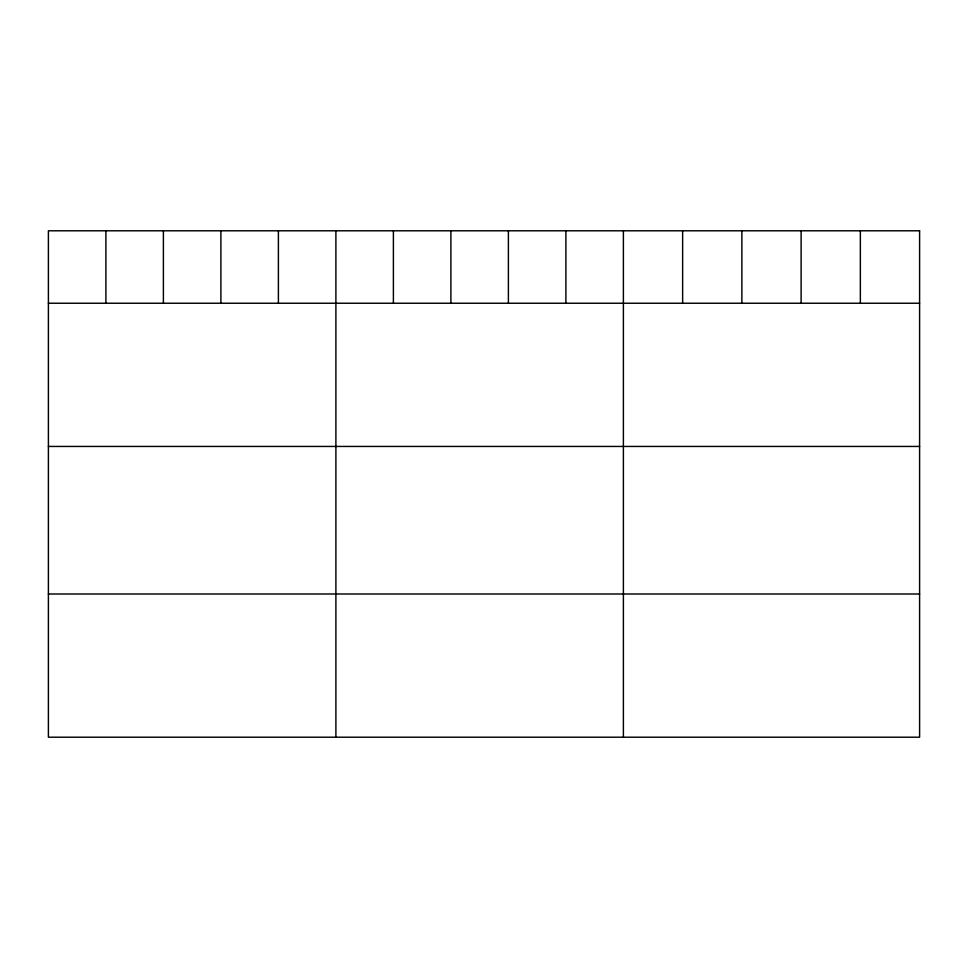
<?xml version="1.0" encoding="UTF-8"?>
<svg xmlns="http://www.w3.org/2000/svg" width="968" height="968" viewBox="0 0 968 968"><rect width="100%" height="100%" fill="white"/><g stroke="black" fill="none" stroke-linecap="round" stroke-linejoin="round"><path stroke-width="1.45" d="M48.4 303.238L919.6 303.238M48.4 446.442L919.6 446.442M48.4 594.001L919.6 594.001M860.358 230.795L860.358 303.238M801.117 230.795L801.117 303.238M741.875 230.795L741.875 303.238M682.634 230.795L682.634 303.238M623.392 230.795L623.392 737.205M565.893 230.795L565.893 303.238M508.394 230.795L508.394 303.238M450.894 230.795L450.894 303.238M393.395 230.795L393.395 303.238M335.896 230.795L335.896 737.205M278.397 230.795L278.397 303.238M220.898 230.795L220.898 303.238M163.398 230.795L163.398 303.238M105.899 230.795L105.899 303.238M919.6 230.795L48.4 230.795L48.4 737.205L919.6 737.205L919.6 230.795"/></g></svg>
